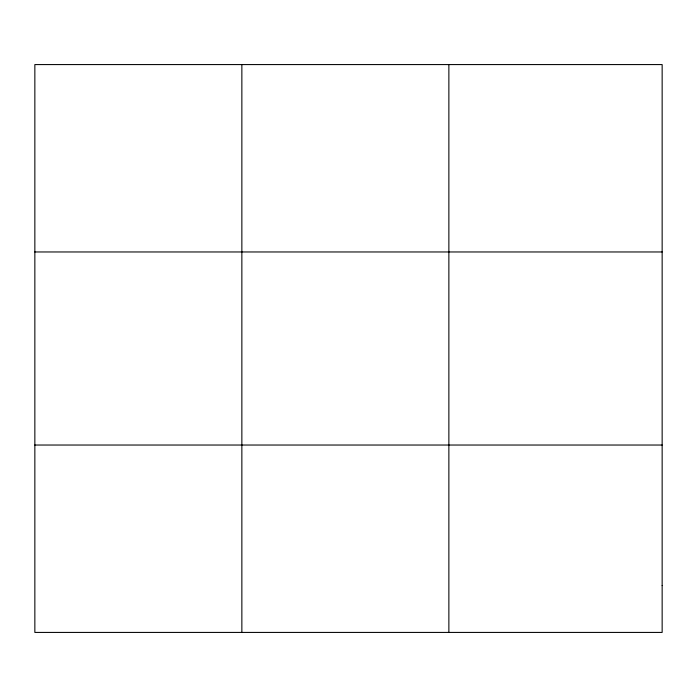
<?xml version="1.0" encoding="UTF-8"?>
<svg xmlns="http://www.w3.org/2000/svg" width="697" height="697" viewBox="0 0 697 697"><rect width="100%" height="100%" fill="white"/><g stroke="black" fill="none" stroke-linecap="round" stroke-linejoin="round"><path stroke-width="1.05" d="M241.859 64.577L241.859 632.423M448.868 64.577L448.868 632.423M34.85 251.965L662.15 251.965M34.85 445.034L662.15 445.034M662.15 585.576L662.15 632.423L34.85 632.423L34.85 64.577L662.15 64.577L662.15 585.576"/></g></svg>
